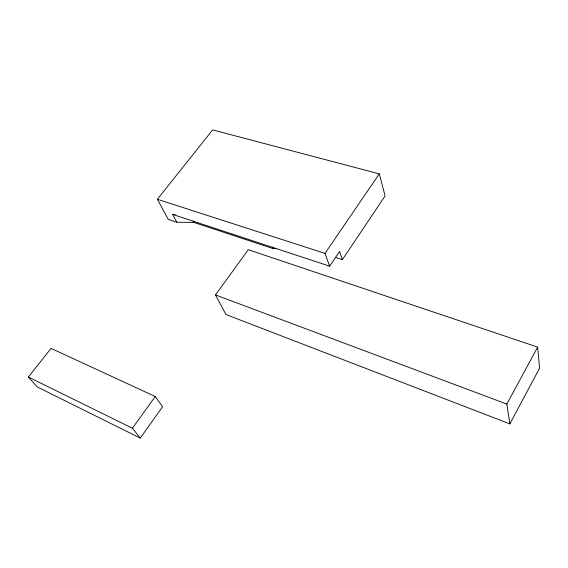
<?xml version="1.0" encoding="UTF-8"?>
<svg xmlns="http://www.w3.org/2000/svg" width="568" height="568" viewBox="0 0 568 568"><rect width="100%" height="100%" fill="white"/><g stroke="black" fill="none" stroke-linecap="round" stroke-linejoin="round"><path stroke-width="0.85" d="M509.858 423.891L539.6 368.163L537.633 347.105L248.301 249.693L215.478 294.92L225.95 314.53L509.858 423.891L506.834 404.082L537.633 347.105M335.716 257.503L342.369 259.647L385.097 195.981L379.296 173.865L212.645 129.902L157.379 199.283L168.27 219.369L176.797 222.216L194 222.457L273.414 248.706L275.977 248.443M176.797 222.216L172.622 214.392L329.618 266.179L339.572 251.446L342.369 259.647M329.618 266.179L324.995 253.392L379.296 173.865M140.275 438.098L162.583 406.745L155.227 396.514L51.049 348.376L28.4 377.038L37.296 386.971L140.275 438.098L132.415 428.244L28.4 377.038M132.415 428.244L155.227 396.514M172.622 214.392L175.221 214.42M157.379 199.283L324.995 253.392M215.478 294.92L506.834 404.082M193.191 220.881L194 222.457M272.725 247.101L273.414 248.706"/></g></svg>
